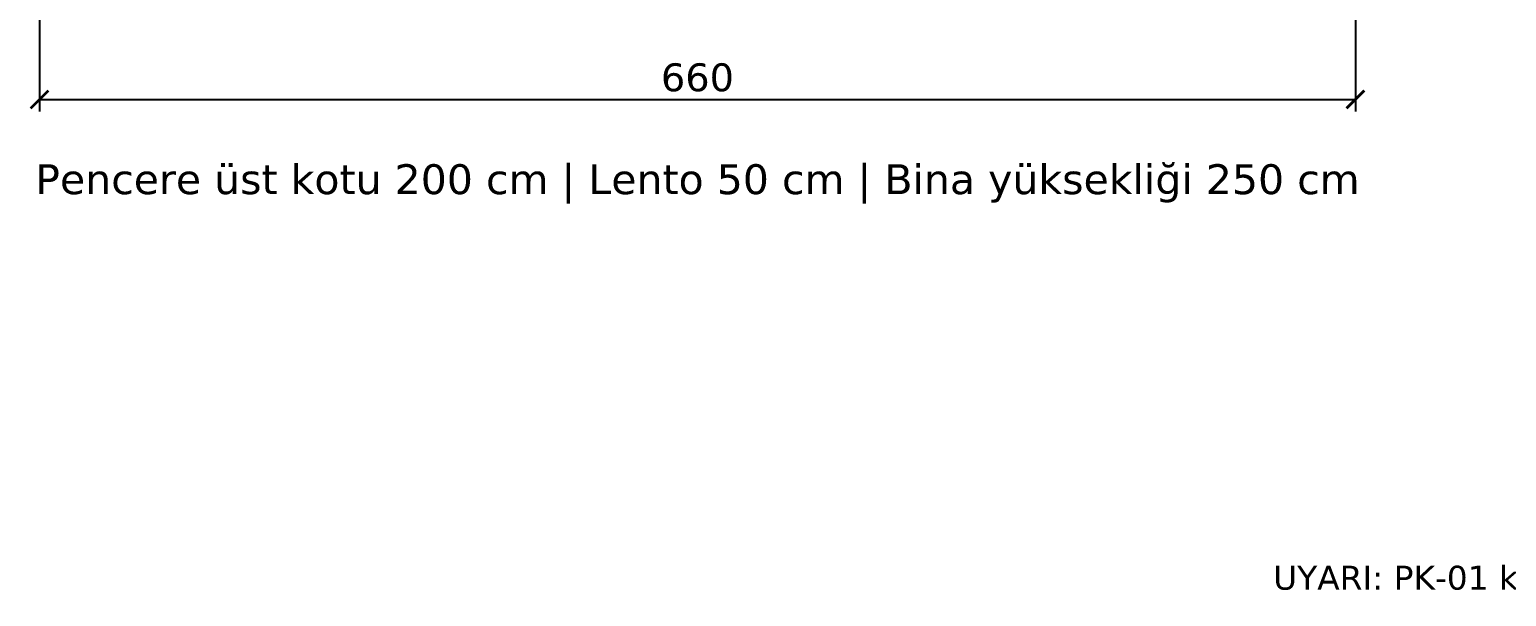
# Model space of a CAD drawing. Header units: centimetres. Extents: x -135 to 3640, y -1234 to 1338.
# Drawn here: x -35 to 706, y -1209 to -925 of the extents above; entities that cross this region are included whole.
import ezdxf
from ezdxf.enums import TextEntityAlignment as Align

# ---------------------------------------------------------------- set-up
doc = ezdxf.new("R2010")
doc.units = ezdxf.units.CM
for name, color, linetype in [('ON_OLCU', 4, 'Continuous'), ('ON_YAZI', 7, 'Continuous'), ('PORTMAN_INFO', 7, 'Continuous')]:
    doc.layers.add(name, color=color, linetype=linetype)
doc.styles.add('PORTMAN', font='DejaVuSans.ttf')
doc.dimstyles.new('PORTMAN', dxfattribs={"dimtxt": 14, "dimasz": 9, "dimexe": 6, "dimexo": 5, "dimgap": 4, "dimtad": 1, "dimtxsty": 'PORTMAN', "dimblk": 'ARCHTICK', "dimcen": 2.5, "dimazin": 3, "dimtfac": 0.5, "dimtmove": 2, "dimatfit": 3})

# ---------------------------------------------------------------- blocks, each defined once
blk = doc.blocks.new('_ARCHTICK')
at = {"color": 0, "linetype": 'BYBLOCK', "const_width": 0.15}
blk.add_lwpolyline([(-0.5, -0.5), (0.5, 0.5)], dxfattribs=at)

msp = doc.modelspace()

# ---------------------------------------------------------------- texts
at = {"layer": 'ON_YAZI', "style": 'PORTMAN'}
msp.add_text('Pencere üst kotu 200 cm | Lento 50 cm | Bina yüksekliği 250 cm', height=15, dxfattribs=at).set_placement((300, -1000), align=Align.MIDDLE_CENTER)
at = {"layer": 'PORTMAN_INFO', "style": 'PORTMAN'}
msp.add_text('UYARI: PK-01 kör test (İE-11): dış kapı boşluğu 90 cm (K04 çalışma kabulü); montaj paftasında 82 cm çizili — alıcıya ait kapının ölçüsü teyit edilmeli.', height=12, dxfattribs=at).set_placement((1200, -1200), align=Align.MIDDLE_CENTER)

# ---------------------------------------------------------------- dimensions: what is measured, and where the dimension line sits
at = {"layer": 'ON_OLCU'}
msp.add_linear_dim(base=(-30, -960), p1=(-30, -600), p2=(630, -600), dimstyle='PORTMAN', override={"dimtxt": 14, "dimasz": 9, "dimexe": 6, "dimexo": 5, "dimdec": 2, "dimzin": 8, "dimdsep": 44}, dxfattribs=at).render()

doc.saveas('drawing.dxf')
